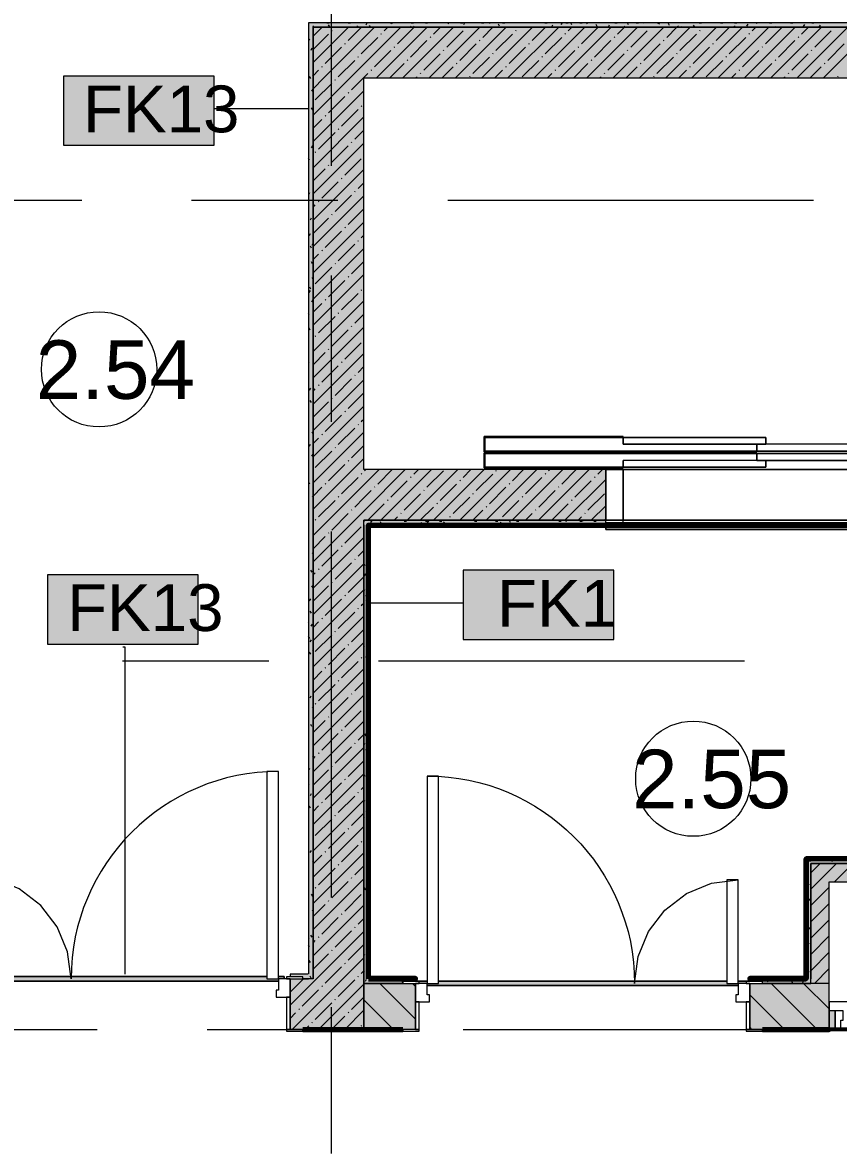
# Model space of a CAD drawing. Header units: millimetres. Extents: x -3817 to 677485, y -22715 to 103890.
# Drawn here: x 420598 to 424138, y 14781 to 19689 of the extents above; entities that cross this region are included whole.
import ezdxf

# ---------------------------------------------------------------- set-up
doc = ezdxf.new("R2010")
doc.units = ezdxf.units.MM
doc.layers.add('PDF _Геометрия', color=7, linetype='Continuous', true_color=0x1d1d1d)
doc.layers.add('PDF _Сплошная заливка', color=7, linetype='Continuous', true_color=0xffffff)
doc.layers.add('PDF _Текст', color=7, linetype='Continuous')
doc.styles.add('PDF GOST-Common', font='arial.ttf')

msp = doc.modelspace()

# ---------------------------------------------------------------- hatches: boundary and pattern name
at = {"layer": 'PDF _Сплошная заливка', "transparency": 33554559}
h = msp.add_hatch(color=256, dxfattribs=at)
h.paths.add_polyline_path([(427546.6, 19669), (427858.6, 19669), (427858.6, 19689), (426110.7, 19689), (426120, 19669), (427545.6, 19669)], flags=0)
h.paths.add_polyline_path([(421858.6, 19669), (426058.6, 19669), (426058.6, 19689), (421858.6, 19689)], flags=0)
for points in [[(425798.6, 19449), (428078.6, 19449), (428078.6, 19669), (421858.6, 19669), (421858.6, 19449), (424998.6, 19449)], [(425778.6, 16039), (425778.6, 16059), (424018.6, 16059), (424018.6, 16039), (425431.5, 16039)], [(425778.6, 15959), (425778.6, 16039), (424098.6, 16039), (424098.6, 15959), (425431.5, 15959)], [(421838.6, 15539), (421837.6, 15559), (421758.6, 15559), (421758.6, 15547), (421813.6, 15547), (421813.6, 15539)], [(421758.6, 15319), (422078.6, 15319), (422078.6, 15539), (421758.6, 15539), (421758.6, 15459)], [(424098.6, 15319), (424123.6, 15319), (424123.6, 15399), (424098.6, 15399), (424098.6, 15355)]]:
    msp.add_hatch(color=256, dxfattribs=at).paths.add_polyline_path(points)
h = msp.add_hatch(color=256, dxfattribs=at)
h.paths.add_polyline_path([(422078.6, 17529), (423128.6, 17529), (423128.6, 17749), (422078.6, 17749)], flags=0)
h.paths.add_polyline_path([(425778.6, 17529), (425998.6, 17529), (425998.6, 17749), (424478.6, 17749), (424478.6, 17529), (424785, 17529)], flags=0)
h = msp.add_hatch(color=256, dxfattribs=at)
h.paths.add_polyline_path([(425758.6, 17509), (425778.6, 17509), (425778.6, 17529), (424478.6, 17529), (424478.6, 17509), (425757.6, 17509)], flags=0)
h.paths.add_polyline_path([(422098.6, 17509), (423128.6, 17509), (423128.6, 17529), (422078.6, 17529), (422078.6, 17509)], flags=0)
at = {"layer": 'PDF _Сплошная заливка', "true_color": 0x494949, "transparency": 33554559}
h = msp.add_hatch(color=251, dxfattribs=at)
h.paths.add_polyline_path([(421708.6, 15529), (421708.6, 15539), (421658.6, 15539), (421658.6, 15549), (420408.6, 15549), (420408.6, 15539), (420358.6, 15539), (420358.6, 15529), (421658.6, 15529)], flags=0)
h.paths.add_polyline_path([(421708.6, 15539), (421733.6, 15539), (421733.6, 15549), (421708.6, 15549)], flags=0)
h.paths.add_polyline_path([(420348.6, 15539), (420358.6, 15539), (420358.6, 15549), (420348.6, 15549)], flags=0)
at = {"layer": 'PDF _Сплошная заливка', "transparency": 33554559}
h = msp.add_hatch(color=256, dxfattribs=at)
h.paths.add_polyline_path([(422199.1, 15319), (422303.6, 15319), (422303.6, 15519), (422078.6, 15519), (422078.6, 15319)], flags=0)
h.paths.add_polyline_path([(423753.6, 15319), (424098.6, 15319), (424098.6, 15519), (423753.6, 15519), (423753.6, 15355)], flags=0)
h = msp.add_hatch(color=256, dxfattribs=at)
h.paths.add_polyline_path([(422098.6, 15519), (422248.6, 15519), (422248.6, 15527), (422303.6, 15527), (422303.6, 15539), (422098.6, 15539)], flags=0)
h.paths.add_polyline_path([(424018.6, 15519), (424018.6, 15539), (423753.6, 15539), (423753.6, 15527), (423808.6, 15527), (423808.6, 15519)], flags=0)
at = {"layer": 'PDF _Сплошная заливка', "true_color": 0x494949, "transparency": 33554559}
h = msp.add_hatch(color=251, dxfattribs=at)
h.paths.add_polyline_path([(423703.6, 15509), (423703.6, 15519), (423653.6, 15519), (423653.6, 15529), (422403.6, 15529), (422403.6, 15519), (422353.6, 15519), (422353.6, 15509), (423653.6, 15509)], flags=0)
h.paths.add_polyline_path([(423703.6, 15519), (423738.6, 15519), (423738.6, 15527), (423703.6, 15529)], flags=0)
h.paths.add_polyline_path([(422318.6, 15519), (422353.6, 15519), (422353.6, 15529), (422318.6, 15527)], flags=0)

# ---------------------------------------------------------------- linework, layer by layer
at = {"layer": 'PDF _Геометрия', "color": 253, "lineweight": 9, "true_color": 0xaaaaaa}
for points in [[(421938.6, 19067.2), (421938.6, 21334.1), (421938.6, 23834.1)], [(419267.7, 18919), (420855.2, 18919)], [(421331.5, 18919), (421966.5, 18919)], [(422442.7, 18919), (424030.2, 18919)], [(421938.6, 17955.9), (421938.6, 18590.9)], [(423783.6, 17826), (422600.6, 17826), (422600.6, 17892), (423203.6, 17892)], [(422603.6, 17889), (422603.6, 17829)], [(424403.6, 17859), (424403.6, 17829), (424403.6, 17859), (423783.6, 17859), (423783.6, 17829), (424403.6, 17829), (423783.6, 17829), (423783.6, 17859), (423203.6, 17859), (423203.6, 17889), (423823.6, 17889), (423823.6, 17859)], [(423203.6, 17756), (422600.6, 17756), (422600.6, 17822), (423783.6, 17822)], [(422603.6, 17819), (422603.6, 17759)], [(423783.6, 17789), (423783.6, 17819), (424403.6, 17819), (424403.6, 17789), (424403.6, 17819), (423783.6, 17819), (423783.6, 17789), (424403.6, 17789), (423823.6, 17789), (423823.6, 17759), (423823.6, 17789), (423203.6, 17789), (423203.6, 17759), (423823.6, 17759), (423203.6, 17759), (423203.6, 17789)], [(424478.6, 17749), (423128.6, 17749), (424478.6, 17749)], [(423128.6, 17749), (423203.6, 17749)], [(421938.6, 15892.2), (421938.6, 17479.7)], [(423128.6, 17514), (423203.6, 17514)], [(421031.5, 16919), (421666.5, 16919)], [(422142.7, 16919), (423730.2, 16919)], [(421938.6, 14780.9), (421938.6, 15415.9)], [(419334.7, 15319), (420922.2, 15319)], [(421398.5, 15319), (422033.5, 15319)], [(422509.7, 15319), (424097.2, 15319)]]:
    msp.add_lwpolyline(points, dxfattribs=at)
at = {"layer": 'PDF _Геометрия', "color": 7, "lineweight": 9}
for points in [[(427858.6, 19881), (427858.6, 23069), (427838.6, 23069), (427858.6, 23069), (427858.6, 19881), (427858.6, 19880), (427858.6, 19689), (427858.6, 19669), (427838.6, 19669), (427546.6, 19669), (421858.6, 19669), (427545.6, 19669), (427546.6, 19669), (427838.6, 19669), (427858.6, 19669), (427858.6, 19689), (427858.6, 19880)], [(421429.3, 19456.6), (420776.2, 19456.6), (420776.2, 19156.6), (421429.3, 19156.6)], [(421360.1, 17292), (420707, 17292), (420707, 16992), (421360.1, 16992)], [(423163.2, 17312), (422510.1, 17312), (422510.1, 17012), (423163.2, 17012)], [(420358.6, 15529), (421708.6, 15529)], [(420408.6, 15549), (421658.6, 15549)], [(421708.6, 15549), (421733.6, 15549)], [(422248.6, 15519), (422098.6, 15519)], [(422303.6, 15529), (422353.6, 15529)], [(422403.6, 15529), (423653.6, 15529)], [(423703.6, 15529), (423753.6, 15529)], [(422353.6, 15509), (423703.6, 15509)]]:
    msp.add_lwpolyline(points, close=True, dxfattribs=at)
at = {"layer": 'PDF _Геометрия', "color": 9, "lineweight": 9, "true_color": 0xc0c0c0}
for points in [[(424597.2, 19689), (421858.6, 19689), (421838.6, 19689)], [(423128.6, 17509), (423128.6, 17529), (423128.6, 17749), (422078.6, 17749), (422078.6, 19449), (424778.6, 19449), (424778.6, 17749), (424478.6, 17749), (424478.6, 17529), (424478.6, 17509)], [(424018.6, 16059), (423998.6, 16059), (423998.6, 15539)], [(424098.6, 15319), (424098.6, 15519), (424098.6, 15959), (424898.6, 15959), (424898.6, 15439), (424798.6, 15439), (424798.6, 15319), (425078.6, 15319), (425078.6, 15439), (424978.6, 15439), (424978.6, 15959), (425778.6, 15959), (425778.6, 15319), (425998.6, 15319), (425998.6, 15919), (426798.6, 15919), (426798.6, 15539), (425998.6, 15539), (425998.6, 15319), (425978.6, 15319), (425978.6, 15159), (425998.6, 15159)], [(421837.6, 15559), (421758.6, 15559), (421758.6, 15547)], [(421758.6, 15539), (421758.6, 15319)], [(422303.6, 15527), (422303.6, 15539), (422099.6, 15539)], [(422303.6, 15319), (422303.6, 15519)], [(423997.6, 15539), (423753.6, 15539), (423753.6, 15527)], [(423753.6, 15519), (423753.6, 15319)], [(424798.6, 15399), (424798.6, 15439), (424098.6, 15439), (424098.6, 15399)]]:
    msp.add_lwpolyline(points, dxfattribs=at)
at = {"layer": 'PDF _Геометрия', "color": 7, "lineweight": 9}
for points in [[(421838.6, 19689), (421838.6, 15560)], [(421838.1, 19314.7), (421429.3, 19314.7)], [(422078.6, 17509), (422078.6, 15539), (422078.6, 17509), (422078.6, 17529), (423128.6, 17529), (422078.6, 17529)], [(422098.6, 17509), (423128.6, 17509)], [(422098.6, 15539), (422098.6, 17508)], [(424478.6, 17508), (424478.6, 17489), (423128.6, 17489), (424478.6, 17489)], [(423128.6, 17508), (423128.6, 17489), (423128.6, 17508)], [(422099.1, 17170.1), (422510.1, 17170.1)], [(421042.8, 15559.5), (421042.8, 16978.1), (421033.6, 16978.1)], [(425758.6, 16059), (424018.6, 16059)], [(424098.6, 15519), (424018.6, 15519), (423808.6, 15519), (424018.6, 15519), (424018.6, 15539), (424018.6, 16039), (424018.6, 15539)], [(421733.6, 15539), (421733.6, 15549), (421733.6, 15539)], [(421858.6, 15539), (421838.6, 15539), (421813.6, 15539), (421838.6, 15539)], [(421813.6, 15319), (422078.6, 15319), (422248.6, 15319)], [(423808.6, 15319), (424098.6, 15319)]]:
    msp.add_lwpolyline(points, dxfattribs=at)
at = {"layer": 'PDF _Геометрия', "color": 253, "lineweight": 9, "true_color": 0x9b9b9b}
for points in [[(421919, 19688.8), (421929.1, 19688.8)], [(422010.5, 19688.8), (422020.5, 19688.8)], [(422092.6, 19686.2), (422087.5, 19677.5)], [(422129.4, 19689), (422129.2, 19688.7)], [(422193.4, 19688.8), (422203.4, 19688.8)], [(422199.7, 19689), (422197.2, 19684.6)], [(422203, 19687.1), (422201.9, 19689)], [(422284.8, 19688.8), (422294.9, 19688.8)], [(422345.8, 19688.8), (422355.8, 19688.8)], [(422446.1, 19689), (422442.9, 19683.5)], [(422498.2, 19688.8), (422508.2, 19688.8)], [(422516, 19688.1), (422511, 19679.4)], [(422589.6, 19688.8), (422599.7, 19688.8)], [(422626.5, 19685.2), (422624.3, 19689)], [(422668.1, 19674), (422663.1, 19682.7)], [(422681, 19688.8), (422691.1, 19688.8)], [(422863.9, 19688.8), (422874, 19688.8)], [(422938.8, 19689), (422934.4, 19681.3)], [(422955.4, 19688.8), (422965.4, 19688.8)], [(422981.9, 19679.2), (422976.9, 19687.9)], [(423016.3, 19688.8), (423026.4, 19688.8)], [(423044.4, 19689), (423044.1, 19688.4)], [(423049.9, 19683.3), (423046.6, 19689)], [(423168.7, 19688.8), (423178.8, 19688.8)], [(423227.6, 19680.3), (423222.6, 19689)], [(423260.2, 19688.8), (423270.2, 19688.8)], [(423290.8, 19689), (423289.8, 19687.3)], [(423351.6, 19688.8), (423361.7, 19688.8)], [(423361.2, 19689), (423357.8, 19683.2)], [(423405.3, 19677.3), (423400.3, 19686)], [(423534.5, 19688.8), (423544.5, 19688.8)], [(423625.9, 19688.8), (423636, 19688.8)], [(423686.9, 19688.8), (423696.9, 19688.8)], [(423744.7, 19682.7), (423739.6, 19673.9)], [(423783.5, 19689), (423781.3, 19685.1)], [(423787.1, 19686.5), (423785.7, 19689)], [(423839.3, 19688.8), (423849.3, 19688.8)], [(423930.7, 19688.8), (423940.8, 19688.8)], [(424022.2, 19688.8), (424032.2, 19688.8)], [(421861.5, 19669), (421858.6, 19674), (421857.9, 19675.3)], [(421930.9, 19670.7), (421925.9, 19679.4)], [(422050.9, 19675.1), (422047.4, 19669)], [(422107.9, 19669), (422103.6, 19676.4)], [(422283.9, 19669), (422281.3, 19673.5)], [(422296.7, 19674), (422293.8, 19669)], [(422364.7, 19669.9), (422364.2, 19669)], [(422897.8, 19678.9), (422892.8, 19670.2)], [(423091.6, 19672.1), (423086.5, 19680.8)], [(423128.5, 19669), (423128.2, 19669.7)], [(423143.5, 19677.8), (423138.5, 19669.1)], [(423211.6, 19673.7), (423208.9, 19669)], [(423445.3, 19669), (423441.9, 19674.8)], [(423457.3, 19672.6), (423455.2, 19669)], [(423515, 19670.2), (423510, 19678.9)], [(423691.7, 19669), (423687.7, 19675.9)], [(423867.6, 19669), (423865.4, 19672.9)], [(423948.8, 19670.4), (423948, 19669)], [(423990.4, 19681.6), (423985.4, 19672.8)], [(424058.4, 19677.5), (424053.6, 19669)], [(421842.7, 19619.3), (421838.6, 19612.2)], [(421853.9, 19577.7), (421848.9, 19568.9)], [(421858.1, 19566.9), (421858.6, 19566.9)], [(421858.1, 19506), (421858.6, 19506)], [(421848.7, 19447.3), (421843.7, 19456)], [(421858.6, 19463.9), (421855.9, 19459.3)], [(421856.9, 19400), (421851.9, 19391.2)], [(421858.1, 19414.5), (421858.6, 19414.5)], [(421856.9, 19311.2), (421851.9, 19319.9)], [(421858.1, 19231.6), (421858.6, 19231.6)], [(421855.8, 19154.2), (421850.8, 19145.5)], [(421858.1, 19170.7), (421858.6, 19170.7)], [(421842.8, 19091.9), (421838.6, 19099)], [(421858.1, 19079.2), (421858.6, 19079.2)], [(421843.5, 18950.1), (421838.6, 18941.6)], [(421858.1, 18896.4), (421858.6, 18896.4)], [(421850.6, 18840.4), (421845.6, 18831.7)], [(421858.1, 18835.4), (421858.6, 18835.4)], [(421846.5, 18772.4), (421841.5, 18763.7)], [(421858.6, 18759.6), (421858.1, 18760.4)], [(421852, 18710.1), (421847, 18718.8)], [(421857.7, 18730.8), (421852.7, 18722.1)], [(421858.1, 18744), (421858.6, 18744)], [(421856.1, 18642.1), (421851.1, 18650.8)], [(421858.6, 18576.7), (421855.2, 18582.7)], [(421858.1, 18561.1), (421858.6, 18561.1)], [(421845.4, 18526.7), (421840.4, 18518)], [(421849, 18532.4), (421844, 18541.1)], [(421856.6, 18485), (421851.6, 18476.3)], [(421858.1, 18500.1), (421858.6, 18500.1)], [(421842, 18422.7), (421838.6, 18428.5)], [(421858.1, 18408.7), (421858.6, 18408.7)], [(421846, 18354.7), (421841, 18363.4)], [(421840.3, 18212.9), (421838.6, 18210.1)], [(421858.1, 18225.8), (421858.6, 18225.8)], [(421858.1, 18164.8), (421858.6, 18164.8)], [(421847.3, 18103.2), (421842.3, 18094.5)], [(421858.1, 18073.4), (421858.6, 18073.4)], [(421851.2, 18040.9), (421846.2, 18049.6)], [(421858.6, 17906.1), (421854.4, 17913.6)], [(421858.1, 17890.5), (421858.6, 17890.5)], [(421846.2, 17857.5), (421841.2, 17848.8)], [(421858.1, 17829.6), (421858.6, 17829.6)], [(421857.4, 17815.9), (421852.4, 17807.2)], [(421858.1, 17738.1), (421858.6, 17738.1)], [(421845.2, 17685.5), (421840.2, 17694.2)], [(421858.6, 17635.1), (421855.4, 17629.5)], [(421858.1, 17555.2), (421858.6, 17555.2)], [(422078.6, 17524.8), (422081.5, 17524.8)], [(422113.2, 17527.4), (422108.2, 17518.7)], [(422254.3, 17524.8), (422264.4, 17524.8)], [(422345.8, 17524.8), (422355.8, 17524.8)], [(422358.9, 17526.3), (422353.9, 17517.6)], [(422406.7, 17524.8), (422416.8, 17524.8)], [(422559.1, 17524.8), (422569.2, 17524.8)], [(422650.6, 17524.8), (422660.6, 17524.8)], [(422715.5, 17519.3), (422710.5, 17528)], [(422742, 17524.8), (422752.1, 17524.8)], [(422924.9, 17524.8), (422934.9, 17524.8)], [(422958.8, 17529), (422955, 17522.5)], [(423016.3, 17524.8), (423026.4, 17524.8)], [(423029.3, 17524.4), (423026.7, 17529)], [(423077.3, 17524.8), (423087.3, 17524.8)], [(423097.3, 17528.5), (423097, 17529)], [(421858.1, 17494.3), (421858.6, 17494.3)], [(422156, 17513), (422151, 17521.7)], [(422317.3, 17515.2), (422313.7, 17509)], [(422333.7, 17510), (422328.7, 17518.7)], [(422427, 17522.2), (422421.9, 17513.5)], [(422439.9, 17509), (422438.4, 17511.6)], [(422672.7, 17521.1), (422667.7, 17512.4)], [(422740.7, 17517.1), (422736.1, 17509)], [(421858.6, 17391.3), (421854.3, 17383.7)], [(421858.1, 17402.8), (421858.6, 17402.8)], [(422078.6, 17402.8), (422081.5, 17402.8)], [(422085, 17331.2), (422080, 17339.9)], [(421854.5, 17303.7), (421849.5, 17312.4)], [(422078.6, 17311.4), (422081.5, 17311.4)], [(422085.7, 17296.9), (422080.7, 17288.2)], [(421858.6, 17235.7), (421853.6, 17244.4)], [(422081.6, 17228.9), (422078.6, 17223.7)], [(421847, 17188.3), (421842, 17179.6)], [(421858.1, 17220), (421858.6, 17220)], [(422078.6, 17189.5), (422081.5, 17189.5)], [(422092.8, 17187.2), (422087.7, 17178.5)], [(422093.2, 17195.1), (422088.1, 17203.8)], [(421851.5, 17126), (421846.5, 17134.7)], [(421858.6, 17174.6), (421857.6, 17176.4)], [(421858.1, 17159), (421858.6, 17159)], [(421840.4, 17084.4), (421838.6, 17087.3)], [(421854.1, 17078.7), (421849.1, 17070)], [(421858.1, 17067.6), (421858.6, 17067.6)], [(422078.6, 17067.6), (422081.5, 17067.6)], [(421844.4, 17016.3), (421839.4, 17025.1)], [(421850, 17010.6), (421845, 17001.9)], [(422080.5, 16983.1), (422078.6, 16979.9)], [(421848.5, 16948.3), (421843.5, 16957)], [(421858.6, 16964.6), (421856.2, 16960.3)], [(422079, 16975.8), (422078.6, 16976.5)], [(422078.6, 16976.1), (422081.5, 16976.1)], [(422091.7, 16941.5), (422086.7, 16932.8)], [(421858.1, 16884.7), (421858.6, 16884.7)], [(422098.6, 16892.6), (422097.8, 16891.2)], [(422078.6, 16854.2), (422081.5, 16854.2)], [(421858.1, 16823.7), (421858.6, 16823.7)], [(422098.6, 16819.9), (422097.4, 16822)], [(421848.9, 16764.9), (421843.9, 16756.2)], [(421858.6, 16720.7), (421855.1, 16714.6)], [(421858.1, 16732.3), (421858.6, 16732.3)], [(422078.6, 16732.3), (422081.5, 16732.3)], [(421853.7, 16634.5), (421848.7, 16643.3)], [(422078.6, 16640.8), (422081.5, 16640.8)], [(422098.6, 16637), (422094.4, 16644.3)], [(422088.3, 16594), (422083.2, 16602.7)], [(421858.1, 16549.4), (421858.6, 16549.4)], [(422082.4, 16559.7), (422078.6, 16553.2)], [(421858.6, 16504.1), (421856.8, 16507.2)], [(422078.6, 16518.9), (422081.5, 16518.9)], [(422092.4, 16526), (422087.3, 16534.7)], [(421843.8, 16451.1), (421838.7, 16442.4)], [(421858.1, 16488.4), (421858.6, 16488.4)], [(422096.4, 16457.9), (422091.4, 16466.6)], [(421839.6, 16415.2), (421838.6, 16416.8)], [(421858.1, 16397), (421858.6, 16397)], [(422078.6, 16397), (422081.5, 16397)], [(422085.3, 16416.3), (422080.3, 16425)], [(421839.7, 16383.1), (421838.6, 16381.3)], [(421850.8, 16341.5), (421845.8, 16332.7)], [(422081.3, 16314), (422078.6, 16309.3)], [(422078.6, 16305.6), (422081.5, 16305.6)], [(421847.7, 16279.1), (421842.7, 16287.8)], [(422092.5, 16272.3), (422087.5, 16263.6)], [(421858.1, 16214.1), (421858.6, 16214.1)], [(422082.3, 16238.6), (422078.6, 16244.9)], [(421858.1, 16153.2), (421858.6, 16153.2)], [(422078.6, 16183.6), (422081.5, 16183.6)], [(422098.6, 16161.1), (422094.5, 16154)], [(422098.6, 16149.3), (422096.6, 16152.9)], [(421849.7, 16095.7), (421844.7, 16087)], [(421858.1, 16061.7), (421858.6, 16061.7)], [(422078.6, 16061.7), (422081.5, 16061.7)], [(422095.5, 16094.6), (422090.4, 16085.9)], [(424018.8, 16054.4), (424018.6, 16054.7), (424016.1, 16059)], [(424114.1, 16055.4), (424109.1, 16046.7)], [(421858.6, 16050.2), (421855.9, 16045.4)], [(424007.6, 16012.8), (424002.6, 16021.5)], [(422078.6, 15970.3), (422081.5, 15970.3)], [(424011.7, 15944.7), (424006.7, 15953.4)], [(421857, 15897.3), (421852, 15906)], [(422087.5, 15924.8), (422082.4, 15933.5)], [(423998.6, 15909.3), (424001.7, 15909.3)], [(421858.1, 15878.8), (421858.6, 15878.8)], [(424007.5, 15870.6), (424002.4, 15861.9)], [(424015.8, 15876.7), (424010.8, 15885.4)], [(421858.6, 15833.5), (421856, 15838)], [(421858.1, 15817.9), (421858.6, 15817.9)], [(422078.6, 15848.4), (422081.5, 15848.4)], [(422094.4, 15848.9), (422089.3, 15840.2)], [(423998.6, 15848.4), (424001.7, 15848.4)], [(424004.6, 15835.1), (423999.6, 15843.8)], [(422095.6, 15788.8), (422090.6, 15797.5)], [(423998.6, 15756.9), (424001.7, 15756.9)], [(424014.5, 15761), (424009.5, 15752.2)], [(421840.5, 15713.9), (421838.6, 15710.7)], [(421854, 15719.6), (421849, 15728.3)], [(421858.1, 15726.4), (421858.6, 15726.4)], [(422078.6, 15726.4), (422081.5, 15726.4)], [(421842.8, 15678), (421838.6, 15685.3)], [(424001.7, 15657.4), (423998.6, 15662.6)], [(424010.5, 15692.9), (424005.4, 15684.2)], [(421846.9, 15610), (421841.9, 15618.7)], [(421858.6, 15623.5), (421857.8, 15621.9)], [(422082.1, 15644.8), (422078.6, 15638.8)], [(422078.6, 15635), (422081.5, 15635)], [(424018.6, 15646.1), (424016.6, 15642.6)], [(422081.5, 15569.4), (422078.6, 15574.4)], [(423998.6, 15574), (424001.7, 15574)], [(424018.6, 15567), (424016, 15571.6)], [(421851, 15541.9), (421846, 15550.6)], [(421858.1, 15543.6), (421858.6, 15543.6)], [(422089.2, 15535.1), (422084.2, 15526.4)], [(422126.6, 15539), (422125.8, 15537.6)], [(422197, 15539), (422193.8, 15533.5)], [(422206.4, 15536), (422204.6, 15539)], [(422248, 15524.8), (422243, 15533.5)], [(423780.8, 15539), (423777.9, 15534)], [(423790.5, 15535.4), (423788.4, 15539)], [(423832.1, 15524.3), (423827.1, 15533)], [(423900.2, 15528.4), (423895.1, 15537.1)], [(423940.8, 15519), (423936.8, 15525.9)], [(423945.4, 15519.3), (423945.2, 15519)], [(423987, 15530.5), (423982, 15521.7)]]:
    msp.add_lwpolyline(points, dxfattribs=at)
at = {"layer": 'PDF _Геометрия', "lineweight": 9}
for points in [[(421858.6, 19401.7), (421905.9, 19449), (422125.9, 19669)], [(421858.6, 19287.7), (422020, 19449), (422240, 19669)], [(421858.6, 19629.8), (421897.8, 19669)], [(421858.6, 19515.8), (422011.9, 19669)], [(421858.6, 19572.8), (421925.3, 19639.4)], [(421939.5, 19653.7), (421941.9, 19656)], [(421953.8, 19667.9), (421954.9, 19669)], [(422010.8, 19610.9), (422068.9, 19669)], [(422134, 19449), (422354, 19669)], [(422153.4, 19639.4), (422155.7, 19641.8)], [(422167.6, 19653.7), (422183, 19669)], [(422224.6, 19596.6), (422295.9, 19667.9)], [(422248.1, 19449), (422468.1, 19669)], [(422362.1, 19449), (422582.1, 19669)], [(422381.5, 19639.4), (422411.1, 19669)], [(422438.5, 19582.4), (422509.8, 19653.7)], [(422476.2, 19449), (422696.2, 19669)], [(422524, 19667.9), (422525.1, 19669)], [(422590.2, 19449), (422810.2, 19669)], [(422595.3, 19625.1), (422639.2, 19669)], [(422652.3, 19568.1), (422723.6, 19639.4)], [(422704.3, 19449), (422924.3, 19669)], [(422737.9, 19653.7), (422740.2, 19656)], [(422752.1, 19667.9), (422753.2, 19669)], [(422809.1, 19610.9), (422867.3, 19669)], [(422818.3, 19449), (423038.3, 19669)], [(422932.4, 19449), (423152.4, 19669)], [(422951.7, 19639.4), (422954.1, 19641.8)], [(422966, 19653.7), (422981.3, 19669)], [(423023, 19596.6), (423094.3, 19667.9)], [(423046.4, 19449), (423266.4, 19669)], [(423160.5, 19449), (423380.5, 19669)], [(423179.8, 19639.4), (423209.4, 19669)], [(423236.8, 19582.4), (423308.1, 19653.7)], [(423274.5, 19449), (423494.5, 19669)], [(423322.4, 19667.9), (423323.4, 19669)], [(423388.6, 19449), (423608.6, 19669)], [(423393.6, 19625.1), (423437.5, 19669)], [(423450.7, 19568.1), (423521.9, 19639.4)], [(423502.6, 19449), (423722.6, 19669)], [(423536.2, 19653.7), (423538.6, 19656)], [(423550.5, 19667.9), (423551.5, 19669)], [(423607.5, 19610.9), (423665.6, 19669)], [(423616.7, 19449), (423836.7, 19669)], [(423730.7, 19449), (423950.7, 19669)], [(423750, 19639.4), (423752.4, 19641.8)], [(423764.3, 19653.7), (423779.6, 19669)], [(423821.3, 19596.6), (423892.6, 19667.9)], [(423844.8, 19449), (424064.8, 19669)], [(423958.8, 19449), (424178.8, 19669)], [(423978.1, 19639.4), (424007.7, 19669)], [(424035.2, 19582.4), (424106.5, 19653.7)], [(424072.9, 19449), (424292.9, 19669)], [(424120.7, 19667.9), (424121.8, 19669)], [(421996.5, 19596.6), (421998.9, 19599)], [(422067.8, 19553.9), (422139.1, 19625.1)], [(422210.4, 19582.4), (422212.8, 19584.8)], [(422281.7, 19539.6), (422352.9, 19610.9)], [(422367.2, 19625.1), (422369.6, 19627.5)], [(422495.5, 19525.4), (422566.8, 19596.6)], [(422581, 19610.9), (422583.4, 19613.3)], [(422794.9, 19596.6), (422797.3, 19599)], [(422866.2, 19553.9), (422937.4, 19625.1)], [(423008.7, 19582.4), (423011.1, 19584.8)], [(423080, 19539.6), (423151.3, 19610.9)], [(423165.5, 19625.1), (423167.9, 19627.5)], [(423293.9, 19525.4), (423365.1, 19596.6)], [(423379.4, 19610.9), (423381.8, 19613.3)], [(423593.2, 19596.6), (423595.6, 19599)], [(423664.5, 19553.9), (423735.8, 19625.1)], [(423807.1, 19582.4), (423809.4, 19584.8)], [(423878.4, 19539.6), (423949.6, 19610.9)], [(423963.9, 19625.1), (423966.3, 19627.5)], [(424092.2, 19525.4), (424163.5, 19596.6)], [(421911, 19511.1), (421982.3, 19582.4)], [(422053.6, 19539.6), (422055.9, 19542)], [(422124.8, 19496.8), (422196.1, 19568.1)], [(422338.7, 19482.6), (422410, 19553.9)], [(422424.2, 19568.1), (422426.6, 19570.5)], [(422552.5, 19468.3), (422623.8, 19539.6)], [(422638.1, 19553.9), (422640.4, 19556.2)], [(422709.4, 19511.1), (422780.6, 19582.4)], [(422851.9, 19539.6), (422854.3, 19542)], [(422923.2, 19496.8), (422994.5, 19568.1)], [(423137, 19482.6), (423208.3, 19553.9)], [(423222.6, 19568.1), (423224.9, 19570.5)], [(423350.9, 19468.3), (423422.2, 19539.6)], [(423436.4, 19553.9), (423438.8, 19556.2)], [(423507.7, 19511.1), (423579, 19582.4)], [(423650.3, 19539.6), (423652.6, 19542)], [(423721.5, 19496.8), (423792.8, 19568.1)], [(423935.4, 19482.6), (424006.7, 19553.9)], [(424020.9, 19568.1), (424023.3, 19570.5)], [(421896.7, 19496.8), (421899.1, 19499.2)], [(421968, 19454.1), (422039.3, 19525.4)], [(422191.1, 19449), (422253.2, 19511.1)], [(422267.4, 19525.4), (422269.8, 19527.7)], [(422419.2, 19449), (422467, 19496.8)], [(422481.3, 19511.1), (422483.6, 19513.5)], [(422695.1, 19496.8), (422697.5, 19499.2)], [(422766.4, 19454.1), (422837.7, 19525.4)], [(422989.4, 19449), (423051.5, 19511.1)], [(423065.8, 19525.4), (423068.1, 19527.7)], [(423217.5, 19449), (423265.3, 19496.8)], [(423279.6, 19511.1), (423282, 19513.5)], [(423493.4, 19496.8), (423495.8, 19499.2)], [(423564.7, 19454.1), (423636, 19525.4)], [(423787.7, 19449), (423849.8, 19511.1)], [(423864.1, 19525.4), (423866.5, 19527.7)], [(424015.8, 19449), (424063.7, 19496.8)], [(424077.9, 19511.1), (424080.3, 19513.5)], [(421858.6, 19458.7), (421882.5, 19482.6)], [(421953.8, 19439.8), (421956.1, 19442.2)], [(422025.1, 19397.1), (422077, 19449), (422096.3, 19468.3)], [(422110.6, 19482.6), (422113, 19485)], [(422305.1, 19449), (422310.2, 19454.1)], [(422324.4, 19468.3), (422326.8, 19470.7)], [(422538.3, 19454.1), (422540.6, 19456.4)], [(422647.3, 19449), (422680.8, 19482.6)], [(422875.4, 19449), (422894.7, 19468.3)], [(422908.9, 19482.6), (422911.3, 19485)], [(423103.5, 19449), (423108.5, 19454.1)], [(423122.8, 19468.3), (423125.1, 19470.7)], [(423336.6, 19454.1), (423339, 19456.4)], [(423445.6, 19449), (423479.2, 19482.6)], [(423673.7, 19449), (423693, 19468.3)], [(423707.3, 19482.6), (423709.7, 19485)], [(423901.8, 19449), (423906.9, 19454.1)], [(423921.1, 19468.3), (423923.5, 19470.7)], [(424135, 19454.1), (424137.3, 19456.4)], [(421858.6, 19173.6), (422078.6, 19393.6)], [(421868.2, 19354.3), (421939.5, 19425.6)], [(421925.3, 19297.3), (421996.5, 19368.5)], [(422010.8, 19382.8), (422013.2, 19385.2)], [(421982.3, 19240.2), (422053.6, 19311.5)], [(422067.8, 19325.8), (422070.2, 19328.1)], [(421858.6, 19059.6), (422078.6, 19279.6)], [(421858.6, 19230.6), (421896.7, 19268.7)], [(421911, 19283), (421913.4, 19285.4)], [(421882.5, 19140.4), (421953.8, 19211.7)], [(421968, 19226), (421970.4, 19228.3)], [(422039.3, 19183.2), (422078.6, 19222.5)], [(421858.6, 18945.5), (422078.6, 19165.5)], [(421939.5, 19083.4), (422010.8, 19154.7)], [(422025.1, 19169), (422027.4, 19171.3)], [(421868.2, 19126.2), (421870.6, 19128.6)], [(421996.5, 19026.4), (422067.8, 19097.7)], [(421858.6, 19002.5), (421911, 19054.9)], [(421858.6, 18831.5), (422078.6, 19051.5)], [(421925.3, 19069.2), (421927.6, 19071.5)], [(421896.7, 18926.6), (421968, 18997.9)], [(421982.3, 19012.1), (421984.7, 19014.5)], [(422039.3, 18955.1), (422041.7, 18957.5)], [(422053.6, 18969.4), (422078.6, 18994.4)], [(421858.6, 18717.4), (422078.6, 18937.4)], [(421858.6, 18888.5), (421868.2, 18898.1)], [(421882.5, 18912.3), (421884.9, 18914.7)], [(421953.8, 18869.6), (422025.1, 18940.9)], [(421939.5, 18855.3), (421941.9, 18857.7)], [(422010.8, 18812.5), (422078.6, 18880.4)], [(421858.6, 18774.4), (421925.3, 18841.1)], [(421858.6, 18603.4), (422078.6, 18823.4)], [(421996.5, 18798.3), (421998.9, 18800.7)], [(421911, 18712.8), (421982.3, 18784)], [(422067.8, 18755.5), (422078.6, 18766.3)], [(421858.6, 18489.3), (422078.6, 18709.3)], [(421896.7, 18698.5), (421899.1, 18700.9)], [(421968, 18655.7), (422039.3, 18727)], [(422053.6, 18741.3), (422055.9, 18743.6)], [(421858.6, 18660.4), (421882.5, 18684.2)], [(422025.1, 18598.7), (422078.6, 18652.3)], [(421868.2, 18555.9), (421939.5, 18627.2)], [(421953.8, 18641.5), (421956.1, 18643.8)], [(421858.6, 18375.3), (422078.6, 18595.3)], [(421925.3, 18498.9), (421996.5, 18570.2)], [(422010.8, 18584.4), (422013.2, 18586.8)], [(421982.3, 18441.9), (422053.6, 18513.2)], [(422067.8, 18527.4), (422070.2, 18529.8)], [(421858.6, 18261.2), (422078.6, 18481.2)], [(421858.6, 18432.3), (421896.7, 18470.4)], [(421911, 18484.7), (421913.4, 18487)], [(421882.5, 18342.1), (421953.8, 18413.4)], [(421968, 18427.6), (421970.4, 18430)], [(422039.3, 18384.9), (422078.6, 18424.2)], [(421858.6, 18147.2), (422078.6, 18367.2)], [(422025.1, 18370.6), (422027.4, 18373)], [(421868.2, 18327.8), (421870.6, 18330.2)], [(421939.5, 18285.1), (422010.8, 18356.4)], [(421925.3, 18270.8), (421927.6, 18273.2)], [(421996.5, 18228), (422067.8, 18299.3)], [(421858.6, 18204.2), (421911, 18256.6)], [(421858.6, 18033.1), (422078.6, 18253.1)], [(421982.3, 18213.8), (421984.7, 18216.2)], [(421896.7, 18128.3), (421968, 18199.5)], [(422053.6, 18171), (422078.6, 18196.1)], [(421858.6, 17919.1), (422078.6, 18139.1)], [(421882.5, 18114), (421884.9, 18116.4)], [(421953.8, 18071.2), (422025.1, 18142.5)], [(422039.3, 18156.8), (422041.7, 18159.1)], [(421858.6, 18090.1), (421868.2, 18099.7)], [(422010.8, 18014.2), (422078.6, 18082)], [(421858.6, 17976.1), (421925.3, 18042.7)], [(421858.6, 17805), (422078.6, 18025)], [(421939.5, 18057), (421941.9, 18059.3)], [(421911, 17914.4), (421982.3, 17985.7)], [(421996.5, 17999.9), (421998.9, 18002.3)], [(422067.8, 17957.2), (422078.6, 17968)], [(421968, 17857.4), (422039.3, 17928.7)], [(422053.6, 17942.9), (422055.9, 17945.3)], [(421858.6, 17691), (422078.6, 17911)], [(421858.6, 17862), (421882.5, 17885.9)], [(421896.7, 17900.2), (421899.1, 17902.5)], [(421868.2, 17757.6), (421939.5, 17828.9)], [(421953.8, 17843.1), (421956.1, 17845.5)], [(422025.1, 17800.4), (422078.6, 17853.9)], [(421858.6, 17576.9), (422078.6, 17796.9)], [(421925.3, 17700.6), (421996.5, 17771.8)], [(422010.8, 17786.1), (422013.2, 17788.5)], [(421858.6, 17462.9), (422078.6, 17682.9), (422144.8, 17749)], [(421858.6, 17348.8), (422078.6, 17568.8), (422258.8, 17749)], [(422067.8, 17729.1), (422070.2, 17731.5)], [(422082.1, 17743.3), (422087.7, 17749)], [(422139.1, 17686.3), (422201.8, 17749)], [(422152.9, 17529), (422372.9, 17749)], [(422266.9, 17529), (422486.9, 17749)], [(422295.9, 17729.1), (422315.8, 17749)], [(422352.9, 17672.1), (422424.2, 17743.3)], [(422381, 17529), (422601, 17749)], [(422495, 17529), (422715, 17749)], [(422509.8, 17714.8), (422543.9, 17749)], [(422566.8, 17657.8), (422638.1, 17729.1)], [(422609.1, 17529), (422829.1, 17749)], [(422652.3, 17743.3), (422654.7, 17745.7)], [(422723.1, 17529), (422943.1, 17749)], [(422723.6, 17700.6), (422772, 17749)], [(422837.2, 17529), (423057.2, 17749)], [(422866.2, 17729.1), (422868.5, 17731.5)], [(422880.4, 17743.3), (422886.1, 17749)], [(422937.4, 17686.3), (423000.1, 17749)], [(423094.3, 17729.1), (423114.2, 17749)], [(421858.6, 17633.9), (421896.7, 17672.1)], [(421911, 17686.3), (421913.4, 17688.7)], [(421982.3, 17643.5), (422053.6, 17714.8)], [(422124.8, 17672.1), (422127.2, 17674.4)], [(422196.1, 17629.3), (422267.4, 17700.6)], [(422281.7, 17714.8), (422284, 17717.2)], [(422410, 17615), (422481.3, 17686.3)], [(422495.5, 17700.6), (422497.9, 17702.9)], [(422623.8, 17600.8), (422695.1, 17672.1)], [(422709.4, 17686.3), (422711.7, 17688.7)], [(422780.6, 17643.5), (422851.9, 17714.8)], [(422923.2, 17672.1), (422925.6, 17674.4)], [(422951.2, 17529), (423128.6, 17706.4)], [(422994.5, 17629.3), (423065.8, 17700.6)], [(423080, 17714.8), (423082.4, 17717.2)], [(421968, 17629.3), (421970.4, 17631.7)], [(422039.3, 17586.5), (422078.6, 17625.8), (422110.6, 17657.8)], [(422253.2, 17572.3), (422324.4, 17643.5)], [(422338.7, 17657.8), (422341.1, 17660.2)], [(422467, 17558), (422538.3, 17629.3)], [(422552.5, 17643.5), (422554.9, 17645.9)], [(422766.4, 17629.3), (422768.7, 17631.7)], [(422837.7, 17586.5), (422908.9, 17657.8)], [(423051.5, 17572.3), (423122.8, 17643.5)], [(421882.5, 17543.8), (421953.8, 17615)], [(422025.1, 17572.3), (422027.4, 17574.6)], [(422096.3, 17529.5), (422167.6, 17600.8)], [(422181.9, 17615), (422184.2, 17617.4)], [(422323.9, 17529), (422381.5, 17586.5)], [(422395.7, 17600.8), (422398.1, 17603.1)], [(422552, 17529), (422595.3, 17572.3)], [(422609.6, 17586.5), (422611.9, 17588.9)], [(422680.8, 17543.8), (422752.1, 17615)], [(422823.4, 17572.3), (422825.8, 17574.6)], [(422894.7, 17529.5), (422966, 17600.8)], [(422980.2, 17615), (422982.6, 17617.4)], [(423065.3, 17529), (423128.6, 17592.4)], [(421868.2, 17529.5), (421870.6, 17531.9)], [(421939.5, 17486.7), (422010.8, 17558)], [(422209.9, 17529), (422224.6, 17543.8)], [(422238.9, 17558), (422241.3, 17560.4)], [(422438, 17529), (422438.5, 17529.5)], [(422452.7, 17543.8), (422455.1, 17546.1)], [(422666.6, 17529.5), (422669, 17531.9)], [(422780.1, 17529), (422809.1, 17558)], [(423008.2, 17529), (423023, 17543.8)], [(423037.2, 17558), (423039.6, 17560.4)], [(423122.3, 17529), (423128.6, 17535.4)], [(421925.3, 17472.5), (421927.6, 17474.8)], [(421996.5, 17429.7), (422067.8, 17501)], [(421858.6, 17405.8), (421911, 17458.2)], [(421858.6, 17234.8), (422078.6, 17454.8)], [(421896.7, 17329.9), (421968, 17401.2)], [(421982.3, 17415.4), (421984.7, 17417.8)], [(422053.6, 17372.7), (422078.6, 17397.7)], [(421858.6, 17120.7), (422078.6, 17340.7)], [(421953.8, 17272.9), (422025.1, 17344.2)], [(422039.3, 17358.4), (422041.7, 17360.8)], [(421858.6, 17291.8), (421868.2, 17301.4)], [(421882.5, 17315.7), (421884.9, 17318)], [(422010.8, 17215.9), (422078.6, 17283.7)], [(421858.6, 17177.7), (421925.3, 17244.4)], [(421939.5, 17258.6), (421941.9, 17261)], [(421858.6, 17006.7), (422078.6, 17226.7)], [(421911, 17116.1), (421982.3, 17187.3)], [(421996.5, 17201.6), (421998.9, 17204)], [(421968, 17059), (422039.3, 17130.3)], [(422053.6, 17144.6), (422055.9, 17146.9)], [(422067.8, 17158.8), (422078.6, 17169.6)], [(421858.6, 16892.6), (422078.6, 17112.6)], [(421858.6, 17063.7), (421882.5, 17087.6)], [(421896.7, 17101.8), (421899.1, 17104.2)], [(421953.8, 17044.8), (421956.1, 17047.2)], [(422025.1, 17002), (422078.6, 17055.6)], [(421858.6, 16778.6), (422078.6, 16998.6)], [(421868.2, 16959.2), (421939.5, 17030.5)], [(422010.8, 16987.8), (422013.2, 16990.1)], [(421925.3, 16902.2), (421996.5, 16973.5)], [(421911, 16888), (421913.4, 16890.3)], [(421982.3, 16845.2), (422053.6, 16916.5)], [(422067.8, 16930.7), (422070.2, 16933.1)], [(421858.6, 16664.5), (422078.6, 16884.5)], [(421858.6, 16835.6), (421896.7, 16873.7)], [(421882.5, 16745.4), (421953.8, 16816.7)], [(421968, 16830.9), (421970.4, 16833.3)], [(422039.3, 16788.2), (422078.6, 16827.5)], [(421858.6, 16550.5), (422078.6, 16770.5)], [(421939.5, 16688.4), (422010.8, 16759.7)], [(422025.1, 16773.9), (422027.4, 16776.3)], [(421868.2, 16731.2), (421870.6, 16733.5)], [(421996.5, 16631.4), (422067.8, 16702.6)], [(421858.6, 16607.5), (421911, 16659.9)], [(421858.6, 16436.4), (422078.6, 16656.4)], [(421925.3, 16674.1), (421927.6, 16676.5)], [(421896.7, 16531.6), (421968, 16602.8)], [(421982.3, 16617.1), (421984.7, 16619.5)], [(422053.6, 16574.3), (422078.6, 16599.4)], [(421858.6, 16322.4), (422078.6, 16542.4)], [(421953.8, 16474.5), (422025.1, 16545.8)], [(422039.3, 16560.1), (422041.7, 16562.4)], [(421858.6, 16493.5), (421868.2, 16503.1)], [(421882.5, 16517.3), (421884.9, 16519.7)], [(421858.6, 16379.4), (421925.3, 16446)], [(421939.5, 16460.3), (421941.9, 16462.7)], [(422010.8, 16417.5), (422078.6, 16485.4)], [(421858.6, 16208.3), (422078.6, 16428.3)], [(421996.5, 16403.3), (421998.9, 16405.6)], [(421911, 16317.7), (421982.3, 16389)], [(422053.6, 16346.2), (422055.9, 16348.6)], [(422067.8, 16360.5), (422078.6, 16371.3)], [(421858.6, 16094.3), (422078.6, 16314.3)], [(421896.7, 16303.5), (421899.1, 16305.8)], [(421968, 16260.7), (422039.3, 16332)], [(421858.6, 16265.4), (421882.5, 16289.2)], [(421953.8, 16246.4), (421956.1, 16248.8)], [(422025.1, 16203.7), (422078.6, 16257.3)], [(421858.6, 15980.2), (422078.6, 16200.2)], [(421868.2, 16160.9), (421939.5, 16232.2)], [(421925.3, 16103.9), (421996.5, 16175.2)], [(422010.8, 16189.4), (422013.2, 16191.8)], [(421982.3, 16046.9), (422053.6, 16118.1)], [(422067.8, 16132.4), (422070.2, 16134.8)], [(421858.6, 15866.2), (422078.6, 16086.2)], [(421858.6, 16037.3), (421896.7, 16075.4)], [(421911, 16089.6), (421913.4, 16092)], [(421882.5, 15947.1), (421953.8, 16018.3)], [(421968, 16032.6), (421970.4, 16035)], [(422039.3, 15989.8), (422078.6, 16029.2)], [(424018.6, 15998.2), (424059.4, 16039)], [(424018.6, 15927.5), (424098.6, 16007.5), (424130.1, 16039)], [(424120.8, 15959), (424200.8, 16039)], [(421858.6, 15752.1), (422078.6, 15972.1)], [(421939.5, 15890), (422010.8, 15961.3)], [(422025.1, 15975.6), (422027.4, 15977.9)], [(421868.2, 15932.8), (421870.6, 15935.2)], [(421996.5, 15833), (422067.8, 15904.3)], [(424018.6, 15856.8), (424098.6, 15936.8)], [(421858.6, 15809.2), (421911, 15861.5)], [(421858.6, 15638.1), (422078.6, 15858.1)], [(421925.3, 15875.8), (421927.6, 15878.2)], [(424018.6, 15786.1), (424098.6, 15866.1)], [(421982.3, 15818.8), (421984.7, 15821.1)], [(421896.7, 15733.2), (421968, 15804.5)], [(422039.3, 15761.7), (422041.7, 15764.1)], [(422053.6, 15776), (422078.6, 15801.1)], [(424018.6, 15715.4), (424098.6, 15795.4)], [(421758.6, 15424), (421873.6, 15539), (422078.6, 15744)], [(421882.5, 15719), (421884.9, 15721.3)], [(421953.8, 15676.2), (422025.1, 15747.5)], [(424018.6, 15644.7), (424098.6, 15724.7)], [(421858.6, 15695.1), (421868.2, 15704.7)], [(421939.5, 15661.9), (421941.9, 15664.3)], [(422010.8, 15619.2), (422078.6, 15687)], [(421767.7, 15319), (421987.7, 15539), (422078.6, 15630)], [(421858.6, 15581.1), (421925.3, 15647.7)], [(424018.6, 15574), (424098.6, 15654)], [(421911, 15519.4), (421930.6, 15539), (421982.3, 15590.7)], [(421996.5, 15604.9), (421998.9, 15607.3)], [(422067.8, 15562.1), (422078.6, 15573)], [(424034.4, 15519), (424098.6, 15583.2)], [(421758.6, 15538.1), (421759.6, 15539)], [(421758.6, 15481.1), (421816.6, 15539)], [(421881.7, 15319), (422078.6, 15515.9)], [(421968, 15462.4), (422039.3, 15533.6)], [(422053.6, 15547.9), (422055.9, 15550.3)], [(422303.6, 15364.2), (422148.8, 15519)], [(422303.6, 15505.6), (422290.2, 15519)], [(424045.9, 15319), (423845.9, 15519)], [(424098.6, 15407.7), (423987.3, 15519)], [(421811.2, 15419.6), (421882.5, 15490.9)], [(421896.7, 15505.1), (421899.1, 15507.5)], [(423904.5, 15319), (423753.6, 15469.8)], [(421868.2, 15362.6), (421939.5, 15433.8)], [(421953.8, 15448.1), (421956.1, 15450.5)], [(422025.1, 15405.3), (422078.6, 15458.9)], [(422207.4, 15319), (422078.6, 15447.8)], [(421758.6, 15367), (421782.7, 15391.1)], [(421797, 15405.3), (421799.3, 15407.7)], [(421938.7, 15319), (421996.5, 15376.8)], [(421995.8, 15319), (422078.6, 15401.9)], [(422010.8, 15391.1), (422013.2, 15393.4)], [(421824.7, 15319), (421839.7, 15334)], [(421854, 15348.3), (421856.4, 15350.7)], [(422052.8, 15319), (422053.6, 15319.8)], [(422067.8, 15334), (422070.2, 15336.4)], [(423763, 15319), (423753.6, 15328.4)]]:
    msp.add_lwpolyline(points, dxfattribs=at)
at = {"layer": 'PDF _Геометрия', "color": 9, "lineweight": 9, "true_color": 0xc0c0c0}
for points in [[(421858.6, 19669), (421858.6, 19449), (421858.6, 15539)], [(425778.6, 16039), (424098.6, 16039), (424018.6, 16039)], [(422098.6, 15519), (422078.6, 15519), (422078.6, 15319), (422078.6, 15539), (422078.6, 15519)]]:
    msp.add_lwpolyline(points, close=True, dxfattribs=at)
at = {"layer": 'PDF _Геометрия', "color": 253, "lineweight": 13, "true_color": 0xaaaaaa}
for points in [[(423203.6, 17889), (423203.6, 17892), (422600.6, 17892), (422600.6, 17826), (423783.6, 17826), (423783.6, 17829), (422603.6, 17829), (422603.6, 17889)], [(423203.6, 17756), (423203.6, 17759), (422603.6, 17759), (422603.6, 17819), (423783.6, 17819), (423783.6, 17822), (422600.6, 17822), (422600.6, 17756)], [(423203.6, 17529), (423203.6, 17749), (423128.6, 17749), (423128.6, 17529)], [(421708.6, 16439), (421658.6, 16439), (421658.6, 15539), (421708.6, 15539)], [(422353.6, 16419), (422353.6, 15519), (422403.6, 15519), (422403.6, 16419)], [(423703.6, 15969), (423653.6, 15969), (423653.6, 15519), (423703.6, 15519)], [(421708.6, 15539), (421708.6, 15489), (421698.6, 15489), (421698.6, 15459), (421758.6, 15459), (421758.6, 15539)], [(421743.6, 15539), (421813.6, 15539), (421813.6, 15547), (421743.6, 15547)], [(422318.6, 15519), (422318.6, 15527), (422248.6, 15527), (422248.6, 15519)], [(422353.6, 15519), (422303.6, 15519), (422303.6, 15439), (422363.6, 15439), (422363.6, 15469), (422353.6, 15469)], [(423703.6, 15519), (423703.6, 15469), (423693.6, 15469), (423693.6, 15439), (423753.6, 15439), (423753.6, 15519)], [(423738.6, 15519), (423808.6, 15519), (423808.6, 15527), (423738.6, 15527)], [(421743.6, 15319), (421758.6, 15319), (421758.6, 15459), (421743.6, 15459)], [(422318.6, 15319), (422318.6, 15439), (422303.6, 15439), (422303.6, 15319)], [(423738.6, 15319), (423753.6, 15319), (423753.6, 15439), (423738.6, 15439)], [(424123.6, 15399), (424098.6, 15399), (424098.6, 15319), (424123.6, 15319)], [(424148.6, 15319), (424148.6, 15359), (424158.6, 15359), (424158.6, 15399), (424123.6, 15399), (424123.6, 15319)], [(421743.6, 15311), (421813.6, 15311), (421813.6, 15319), (421743.6, 15319)], [(422318.6, 15311), (422318.6, 15319), (422248.6, 15319), (422248.6, 15311)], [(423738.6, 15311), (423808.6, 15311), (423808.6, 15319), (423738.6, 15319)]]:
    msp.add_lwpolyline(points, close=True, dxfattribs=at)
at = {"layer": 'PDF _Геометрия', "color": 253, "lineweight": 9, "true_color": 0xaaaaaa}
for points in [[(423823.6, 17859), (423823.6, 17889), (423203.6, 17889), (423203.6, 17859)], [(423203.6, 17529), (424403.6, 17529), (424403.6, 17749), (423203.6, 17749), (423203.6, 17529), (423203.6, 17749), (424403.6, 17749), (424403.6, 17529), (423203.6, 17529), (424403.6, 17529)]]:
    msp.add_lwpolyline(points, close=True, dxfattribs=at)
at = {"layer": 'PDF _Геометрия', "color": 253, "lineweight": 13, "true_color": 0xaaaaaa}
msp.add_lwpolyline([(423128.6, 17514), (423203.6, 17514), (423203.6, 17529), (423128.6, 17529)], dxfattribs=at)
at = {"layer": 'PDF _Геометрия', "color": 231, "lineweight": 9, "true_color": 0xff80c0}
for points in [[(423128.6, 17509), (422098.6, 17509), (422098.6, 17508), (422098.6, 15539), (422099.6, 15539)], [(424018.6, 16059), (425758.6, 16059), (425758.6, 16060), (425758.6, 17509), (425757.6, 17509), (424478.6, 17509)], [(423997.6, 15539), (423998.6, 15539)], [(422248.6, 15319), (422078.6, 15319), (422031.1, 15319), (421813.6, 15319)], [(424098.6, 15319), (423808.6, 15319)]]:
    msp.add_lwpolyline(points, dxfattribs=at)
at = {"layer": 'PDF _Геометрия', "color": 231, "lineweight": 70, "true_color": 0xff80c0}
for points in [[(422099.6, 15539), (422099.6, 17508), (425757.6, 17508), (425757.6, 16060), (423998.6, 16060), (423997.6, 16060), (423997.6, 15540), (423753.6, 15540), (423753.6, 15539), (423997.6, 15539)], [(424478.6, 17509), (423128.6, 17509)], [(423998.6, 15539), (423998.6, 16059), (424018.6, 16059)], [(421813.6, 15318), (422248.6, 15318)], [(423808.6, 15318), (424098.6, 15318), (424098.6, 15319)]]:
    msp.add_lwpolyline(points, dxfattribs=at)
at = {"layer": 'PDF _Геометрия', "color": 253, "lineweight": 9, "true_color": 0xaaaaaa}
for points in [[(421708.6, 16439, 0.414212), (420808.6, 15539), (420793.3, 15655.5), (420748.3, 15764), (420676.8, 15857.2), (420583.6, 15928.7), (420475.1, 15973.7), (420358.6, 15989)], [(422353.6, 16419, -0.414213), (423253.6, 15519), (423269, 15635.5), (423313.9, 15744), (423385.4, 15837.2), (423478.6, 15908.7), (423587.2, 15953.7), (423703.6, 15969)]]:
    msp.add_lwpolyline(points, format="xyb", dxfattribs=at)
at = {"layer": 'PDF _Геометрия', "color": 231, "lineweight": 70, "true_color": 0xff80c0}
msp.add_lwpolyline([(422099.6, 15539), (422303.6, 15539), (422303.6, 15540), (422099.6, 15540)], close=True, dxfattribs=at)
at = {"layer": 'PDF _Геометрия', "color": 231, "lineweight": 53, "true_color": 0xff80c0}
msp.add_lwpolyline([(424708.6, 15318), (424098.6, 15318)], dxfattribs=at)
at = {"layer": 'PDF _Геометрия', "color": 7, "lineweight": 9}
for centre in [(420930.2, 18184.1), (420930.2, 18184.1), (423508.5, 16407.2), (423508.5, 16407.2)]:
    msp.add_circle(centre, 250, dxfattribs=at)
at = {"layer": 'PDF _Сплошная заливка', "lineweight": 35, "transparency": 33554559}
for points in [[(421858.6, 15539), (421858.6, 19689), (421838.6, 15539), (421838.6, 19689)], [(422078.6, 15539), (422078.6, 19449), (421858.6, 15539), (421858.6, 19449)], [(422098.6, 15519), (422098.6, 17509), (422078.6, 15519), (422078.6, 17509)], [(424018.6, 15539), (424018.6, 16059), (423998.6, 15539), (423998.6, 16059)], [(424098.6, 15519), (424098.6, 16039), (424018.6, 15519), (424018.6, 16039)]]:
    msp.add_solid(points, dxfattribs=at)
at = {"layer": 'PDF _Сплошная заливка', "lineweight": 9, "transparency": 33554559}
for points in [[(421429.3, 19456.6), (420776.2, 19456.6), (421429.3, 19156.6), (420776.2, 19156.6)], [(421360.1, 17292), (420707, 17292), (421360.1, 16992), (420707, 16992)], [(423163.2, 17312), (422510.1, 17312), (423163.2, 17012), (422510.1, 17012)]]:
    msp.add_solid(points, dxfattribs=at)
at = {"layer": 'PDF _Сплошная заливка', "color": 171, "lineweight": 35, "true_color": 0x8080ff, "transparency": 33554559}
msp.add_solid([(423128.6, 17489), (424478.6, 17489), (423128.6, 17508), (424478.6, 17508)], dxfattribs=at)
at = {"layer": 'PDF _Сплошная заливка', "color": 254, "lineweight": 35, "true_color": 0xffb9dc, "transparency": 33554559}
for points in [[(422098.6, 15539), (422099.6, 15539), (422098.6, 16398.4)], [(423997.6, 15539), (423997.6, 15540), (423753.6, 15539)], [(422248.6, 15318), (422248.6, 15319), (422199.1, 15318)], [(424098.6, 15318), (424098.6, 15319), (423808.6, 15318)]]:
    msp.add_solid(points, dxfattribs=at)

# ---------------------------------------------------------------- texts
at = {"layer": 'PDF _Текст', "char_height": 203.2, "attachment_point": 4, "style": 'PDF GOST-Common'}
for s, insert in [('FK13', (420860.7, 19313.2)), ('FK13', (420791.6, 17148.5)), ('FK1', (422657.2, 17168.6))]:
    msp.add_mtext(s, dxfattribs=dict(at, insert=insert))
at = {"layer": 'PDF _Текст', "color": 250, "true_color": 0x3c3c3c, "char_height": 254, "attachment_point": 4, "style": 'PDF GOST-Common'}
for s, insert in [('2.54', (420655.5, 18181.3)), ('2.55', (423242.8, 16404.4))]:
    msp.add_mtext(s, dxfattribs=dict(at, insert=insert))

doc.saveas('drawing.dxf')
